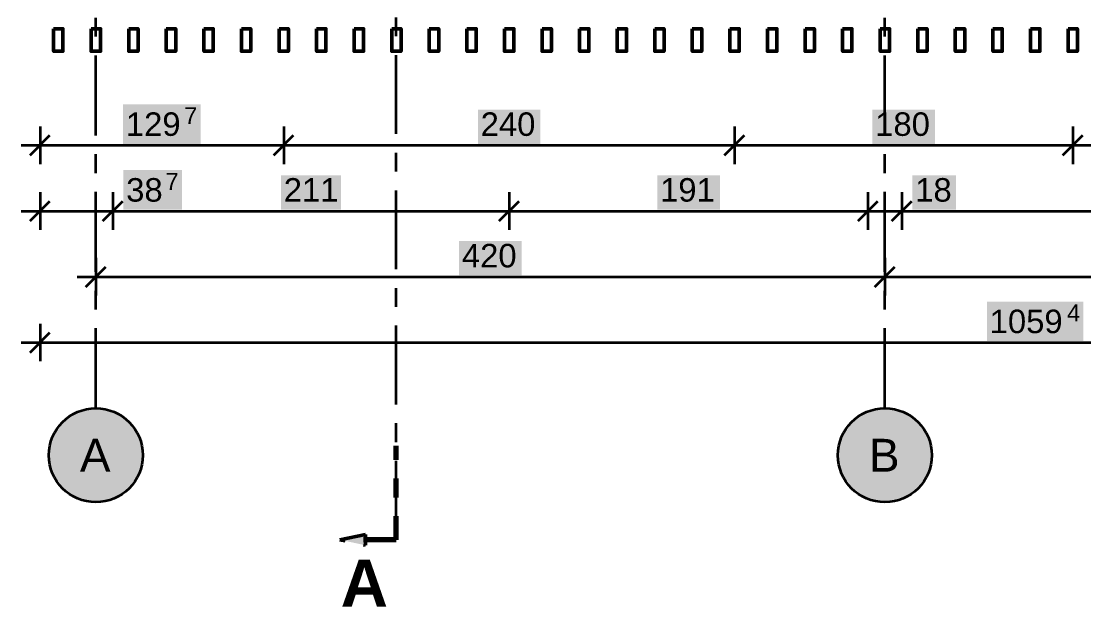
# Model space of a CAD drawing. Header units: metres. Extents: x -3.3 to 16.9, y -3.5 to 11.3.
# Drawn here: x -0.4 to 5.26, y -3.49 to -0.38 of the extents above; entities that cross this region are included whole.
import ezdxf

# ---------------------------------------------------------------- set-up
doc = ezdxf.new("R2010")
doc.units = ezdxf.units.M
doc.linetypes.add('PUNKTOWA', pattern=[10.5, 8.4, -1.05, 0, -1.05])
doc.linetypes.add('PUNKTOWA_KROTKA', pattern=[6.3, 4.2, -1.05, 0, -1.05])
for name, color, linetype, lineweight in [('A-MASKA', 7, 'Continuous', 18), ('A-OSIE', 1, 'PUNKTOWA', 25), ('A-PRZEKROJE', 1, 'PUNKTOWA_KROTKA', 50), ('A-SCIANY-KONSTR', 7, 'Continuous', 50), ('A-WYMIARY', 1, 'Continuous', 25)]:
    doc.layers.add(name, color=color, linetype=linetype, lineweight=lineweight)
doc.styles.add('PL_ARIAL', font='arial.ttf')
doc.styles.add('PL_ARIAL_B', font='arialbd.ttf')

msp = doc.modelspace()

# ---------------------------------------------------------------- hatches: boundary and pattern name
at = {"layer": 'A-MASKA', "true_color": 0xffffff}
for points in [[(0.1448, -1.0295), (0.5582, -1.0295), (0.5582, -0.8195), (0.1448, -0.8195)], [(2.0334, -1.0295), (2.3666, -1.0295), (2.3666, -0.847), (2.0334, -0.847)], [(4.1334, -1.0295), (4.4666, -1.0295), (4.4666, -0.847), (4.1334, -0.847)], [(0.1465, -1.3795), (0.4588, -1.3795), (0.4588, -1.1695), (0.1465, -1.1695)], [(0.9852, -1.3795), (1.3048, -1.3795), (1.3048, -1.197), (0.9852, -1.197)], [(2.9884, -1.3795), (3.3216, -1.3795), (3.3216, -1.197), (2.9884, -1.197)], [(4.3465, -1.3795), (4.5786, -1.3795), (4.5786, -1.197), (4.3465, -1.197)], [(1.9334, -1.7295), (2.2666, -1.7295), (2.2666, -1.547), (1.9334, -1.547)], [(4.7428, -2.0795), (5.2572, -2.0795), (5.2572, -1.8695), (4.7428, -1.8695)]]:
    msp.add_hatch(color=7, dxfattribs=at).paths.add_polyline_path(points)
at = {"layer": 'A-OSIE', "true_color": 0xffffff}
for points in [[(0.25, -2.687), (0.2479, -2.6544), (0.2415, -2.6223), (0.231, -2.5913), (0.2165, -2.562), (0.1983, -2.5348), (0.1768, -2.5102), (0.1522, -2.4887), (0.125, -2.4705), (0.0957, -2.456), (0.0647, -2.4455), (0.0326, -2.4391), (0, -2.437), (-0.0326, -2.4391), (-0.0647, -2.4455), (-0.0957, -2.456), (-0.125, -2.4705), (-0.1522, -2.4887), (-0.1768, -2.5102), (-0.1983, -2.5348), (-0.2165, -2.562), (-0.231, -2.5913), (-0.2415, -2.6223), (-0.2479, -2.6544), (-0.25, -2.687), (-0.2479, -2.7196), (-0.2415, -2.7517), (-0.231, -2.7827), (-0.2165, -2.812), (-0.1983, -2.8392), (-0.1768, -2.8638), (-0.1522, -2.8853), (-0.125, -2.9035), (-0.0957, -2.918), (-0.0647, -2.9285), (-0.0326, -2.9349), (0, -2.937), (0.0326, -2.9349), (0.0647, -2.9285), (0.0957, -2.918), (0.125, -2.9035), (0.1522, -2.8853), (0.1768, -2.8638), (0.1983, -2.8392), (0.2165, -2.812), (0.231, -2.7827), (0.2415, -2.7517), (0.2479, -2.7196)], [(4.45, -2.687), (4.4479, -2.6544), (4.4415, -2.6223), (4.431, -2.5913), (4.4165, -2.562), (4.3983, -2.5348), (4.3768, -2.5102), (4.3522, -2.4887), (4.325, -2.4705), (4.2957, -2.456), (4.2647, -2.4455), (4.2326, -2.4391), (4.2, -2.437), (4.1674, -2.4391), (4.1353, -2.4455), (4.1043, -2.456), (4.075, -2.4705), (4.0478, -2.4887), (4.0232, -2.5102), (4.0017, -2.5348), (3.9835, -2.562), (3.969, -2.5913), (3.9585, -2.6223), (3.9521, -2.6544), (3.95, -2.687), (3.9521, -2.7196), (3.9585, -2.7517), (3.969, -2.7827), (3.9835, -2.812), (4.0017, -2.8392), (4.0232, -2.8638), (4.0478, -2.8853), (4.075, -2.9035), (4.1043, -2.918), (4.1353, -2.9285), (4.1674, -2.9349), (4.2, -2.937), (4.2326, -2.9349), (4.2647, -2.9285), (4.2957, -2.918), (4.325, -2.9035), (4.3522, -2.8853), (4.3768, -2.8638), (4.3983, -2.8392), (4.4165, -2.812), (4.431, -2.7827), (4.4415, -2.7517), (4.4479, -2.7196)]]:
    msp.add_hatch(color=7, dxfattribs=at).paths.add_polyline_path(points)
at = {"layer": 'A-PRZEKROJE', "true_color": 0x000000}
msp.add_hatch(color=7, dxfattribs=at).paths.add_polyline_path([(1.2993, -3.137), (1.4362, -3.1079), (1.4362, -3.1661)])

# ---------------------------------------------------------------- linework, layer by layer
at = {"layer": 'A-OSIE', "linetype": 'PUNKTOWA', "lineweight": 35, "ltscale": 0.050716, "flags": 128}
for points in [[(0, -2.437), (0, 10.237)], [(4.2, -2.437), (4.2, 10.237)]]:
    msp.add_lwpolyline(points, dxfattribs=at)
at = {"layer": 'A-OSIE', "linetype": 'Continuous', "lineweight": 35, "ltscale": 0.05}
for centre in [(0, -2.687), (4.2, -2.687)]:
    msp.add_circle(centre, 0.25, dxfattribs=at)
at = {"layer": 'A-PRZEKROJE', "linetype": 'PUNKTOWA', "lineweight": 35, "ltscale": 0.05, "flags": 128}
msp.add_lwpolyline([(1.5993, -3.137), (1.5993, 10.937)], dxfattribs=at)
at = {"layer": 'A-PRZEKROJE', "linetype": 'PUNKTOWA_KROTKA', "lineweight": 70, "ltscale": 0.03, "flags": 128}
msp.add_lwpolyline([(1.5993, -3.137), (1.5993, -2.637)], dxfattribs=at)
at = {"layer": 'A-PRZEKROJE', "lineweight": 50, "ltscale": 0.05, "flags": 128}
msp.add_lwpolyline([(1.2993, -3.137), (1.4362, -3.1079), (1.4362, -3.1661)], close=True, dxfattribs=at)
at = {"layer": 'A-PRZEKROJE', "linetype": 'Continuous', "lineweight": 70, "ltscale": 0.05, "flags": 128}
msp.add_lwpolyline([(1.5993, -3.137), (1.4243, -3.137)], dxfattribs=at)
at = {"layer": 'A-SCIANY-KONSTR', "lineweight": 50, "ltscale": 0.05}
for points in [[(-0.225, -0.417), (-0.225, -0.537), (-0.175, -0.537), (-0.175, -0.417)], [(-0.025, -0.417), (-0.025, -0.537), (0.025, -0.537), (0.025, -0.417)], [(0.175, -0.417), (0.175, -0.537), (0.225, -0.537), (0.225, -0.417)], [(0.375, -0.417), (0.375, -0.537), (0.425, -0.537), (0.425, -0.417)], [(0.575, -0.417), (0.575, -0.537), (0.625, -0.537), (0.625, -0.417)], [(0.775, -0.417), (0.775, -0.537), (0.825, -0.537), (0.825, -0.417)], [(0.975, -0.417), (0.975, -0.537), (1.025, -0.537), (1.025, -0.417)], [(1.175, -0.417), (1.175, -0.537), (1.225, -0.537), (1.225, -0.417)], [(1.375, -0.417), (1.375, -0.537), (1.425, -0.537), (1.425, -0.417)], [(1.575, -0.417), (1.575, -0.537), (1.625, -0.537), (1.625, -0.417)], [(1.775, -0.417), (1.775, -0.537), (1.825, -0.537), (1.825, -0.417)], [(1.975, -0.417), (1.975, -0.537), (2.025, -0.537), (2.025, -0.417)], [(2.175, -0.417), (2.175, -0.537), (2.225, -0.537), (2.225, -0.417)], [(2.375, -0.417), (2.375, -0.537), (2.425, -0.537), (2.425, -0.417)], [(2.575, -0.417), (2.575, -0.537), (2.625, -0.537), (2.625, -0.417)], [(2.775, -0.417), (2.775, -0.537), (2.825, -0.537), (2.825, -0.417)], [(2.975, -0.417), (2.975, -0.537), (3.025, -0.537), (3.025, -0.417)], [(3.175, -0.417), (3.175, -0.537), (3.225, -0.537), (3.225, -0.417)], [(3.375, -0.417), (3.375, -0.537), (3.425, -0.537), (3.425, -0.417)], [(3.575, -0.417), (3.575, -0.537), (3.625, -0.537), (3.625, -0.417)], [(3.775, -0.417), (3.775, -0.537), (3.825, -0.537), (3.825, -0.417)], [(3.975, -0.417), (3.975, -0.537), (4.025, -0.537), (4.025, -0.417)], [(4.175, -0.417), (4.175, -0.537), (4.225, -0.537), (4.225, -0.417)], [(4.375, -0.417), (4.375, -0.537), (4.425, -0.537), (4.425, -0.417)], [(4.575, -0.417), (4.575, -0.537), (4.625, -0.537), (4.625, -0.417)], [(4.775, -0.417), (4.775, -0.537), (4.825, -0.537), (4.825, -0.417)], [(4.975, -0.417), (4.975, -0.537), (5.025, -0.537), (5.025, -0.417)], [(5.175, -0.417), (5.175, -0.537), (5.225, -0.537), (5.225, -0.417)]]:
    msp.add_lwpolyline(points, close=True, dxfattribs=at)
at = {"layer": 'A-WYMIARY', "lineweight": 35, "ltscale": 0.05}
for points in [[(-0.297, -0.937), (-0.297, -1.137)], [(1, -0.937), (1, -1.137)], [(3.4, -0.937), (3.4, -1.137)], [(5.2, -0.937), (5.2, -1.137)], [(-0.35, -1.09), (-0.244, -0.984)], [(0.947, -1.09), (1.053, -0.984)], [(3.347, -1.09), (3.453, -0.984)], [(5.147, -1.09), (5.253, -0.984)], [(-0.397, -1.037), (10.397, -1.037)], [(-0.297, -1.287), (-0.297, -1.487)], [(0.09, -1.287), (0.09, -1.487)], [(2.2, -1.287), (2.2, -1.487)], [(4.11, -1.287), (4.11, -1.487)], [(4.29, -1.287), (4.29, -1.487)], [(-0.35, -1.44), (-0.244, -1.334)], [(0.037, -1.44), (0.143, -1.334)], [(2.147, -1.44), (2.253, -1.334)], [(4.057, -1.44), (4.163, -1.334)], [(4.237, -1.44), (4.343, -1.334)], [(-0.397, -1.387), (10.397, -1.387)], [(0, -1.637), (0, -1.837)], [(4.2, -1.637), (4.2, -1.837)], [(-0.053, -1.79), (0.053, -1.684)], [(4.147, -1.79), (4.253, -1.684)], [(-0.1, -1.737), (10.1, -1.737)], [(-0.35, -2.14), (-0.244, -2.034)], [(-0.297, -1.987), (-0.297, -2.187)], [(-0.397, -2.087), (10.397, -2.087)]]:
    msp.add_lwpolyline(points, dxfattribs=at)

# ---------------------------------------------------------------- texts
at = {"layer": 'A-OSIE', "style": 'PL_ARIAL'}
for s, p in [('A', (-0.0848, -2.7745)), ('B', (4.1152, -2.7745))]:
    msp.add_text(s, height=0.175, dxfattribs=at).set_placement(p)
at = {"layer": 'A-PRZEKROJE', "style": 'PL_ARIAL_B'}
msp.add_text('A', height=0.25, dxfattribs=at).set_placement((1.3031, -3.4932))
at = {"layer": 'A-WYMIARY', "style": 'PL_ARIAL'}
for s, height, p in [('7', 0.09, (0.4704, -0.9245)), ('129', 0.125, (0.1598, -0.987)), ('240', 0.125, (2.0484, -0.987)), ('180', 0.125, (4.1484, -0.987)), ('7', 0.09, (0.3711, -1.2745)), ('38', 0.125, (0.1615, -1.337)), ('211', 0.125, (1.0002, -1.337)), ('191', 0.125, (3.0034, -1.337)), ('18', 0.125, (4.3615, -1.337)), ('420', 0.125, (1.9484, -1.687)), ('1059', 0.125, (4.7578, -2.037)), ('4', 0.09, (5.1695, -1.9745))]:
    msp.add_text(s, height=height, dxfattribs=at).set_placement(p)

doc.saveas('drawing.dxf')
